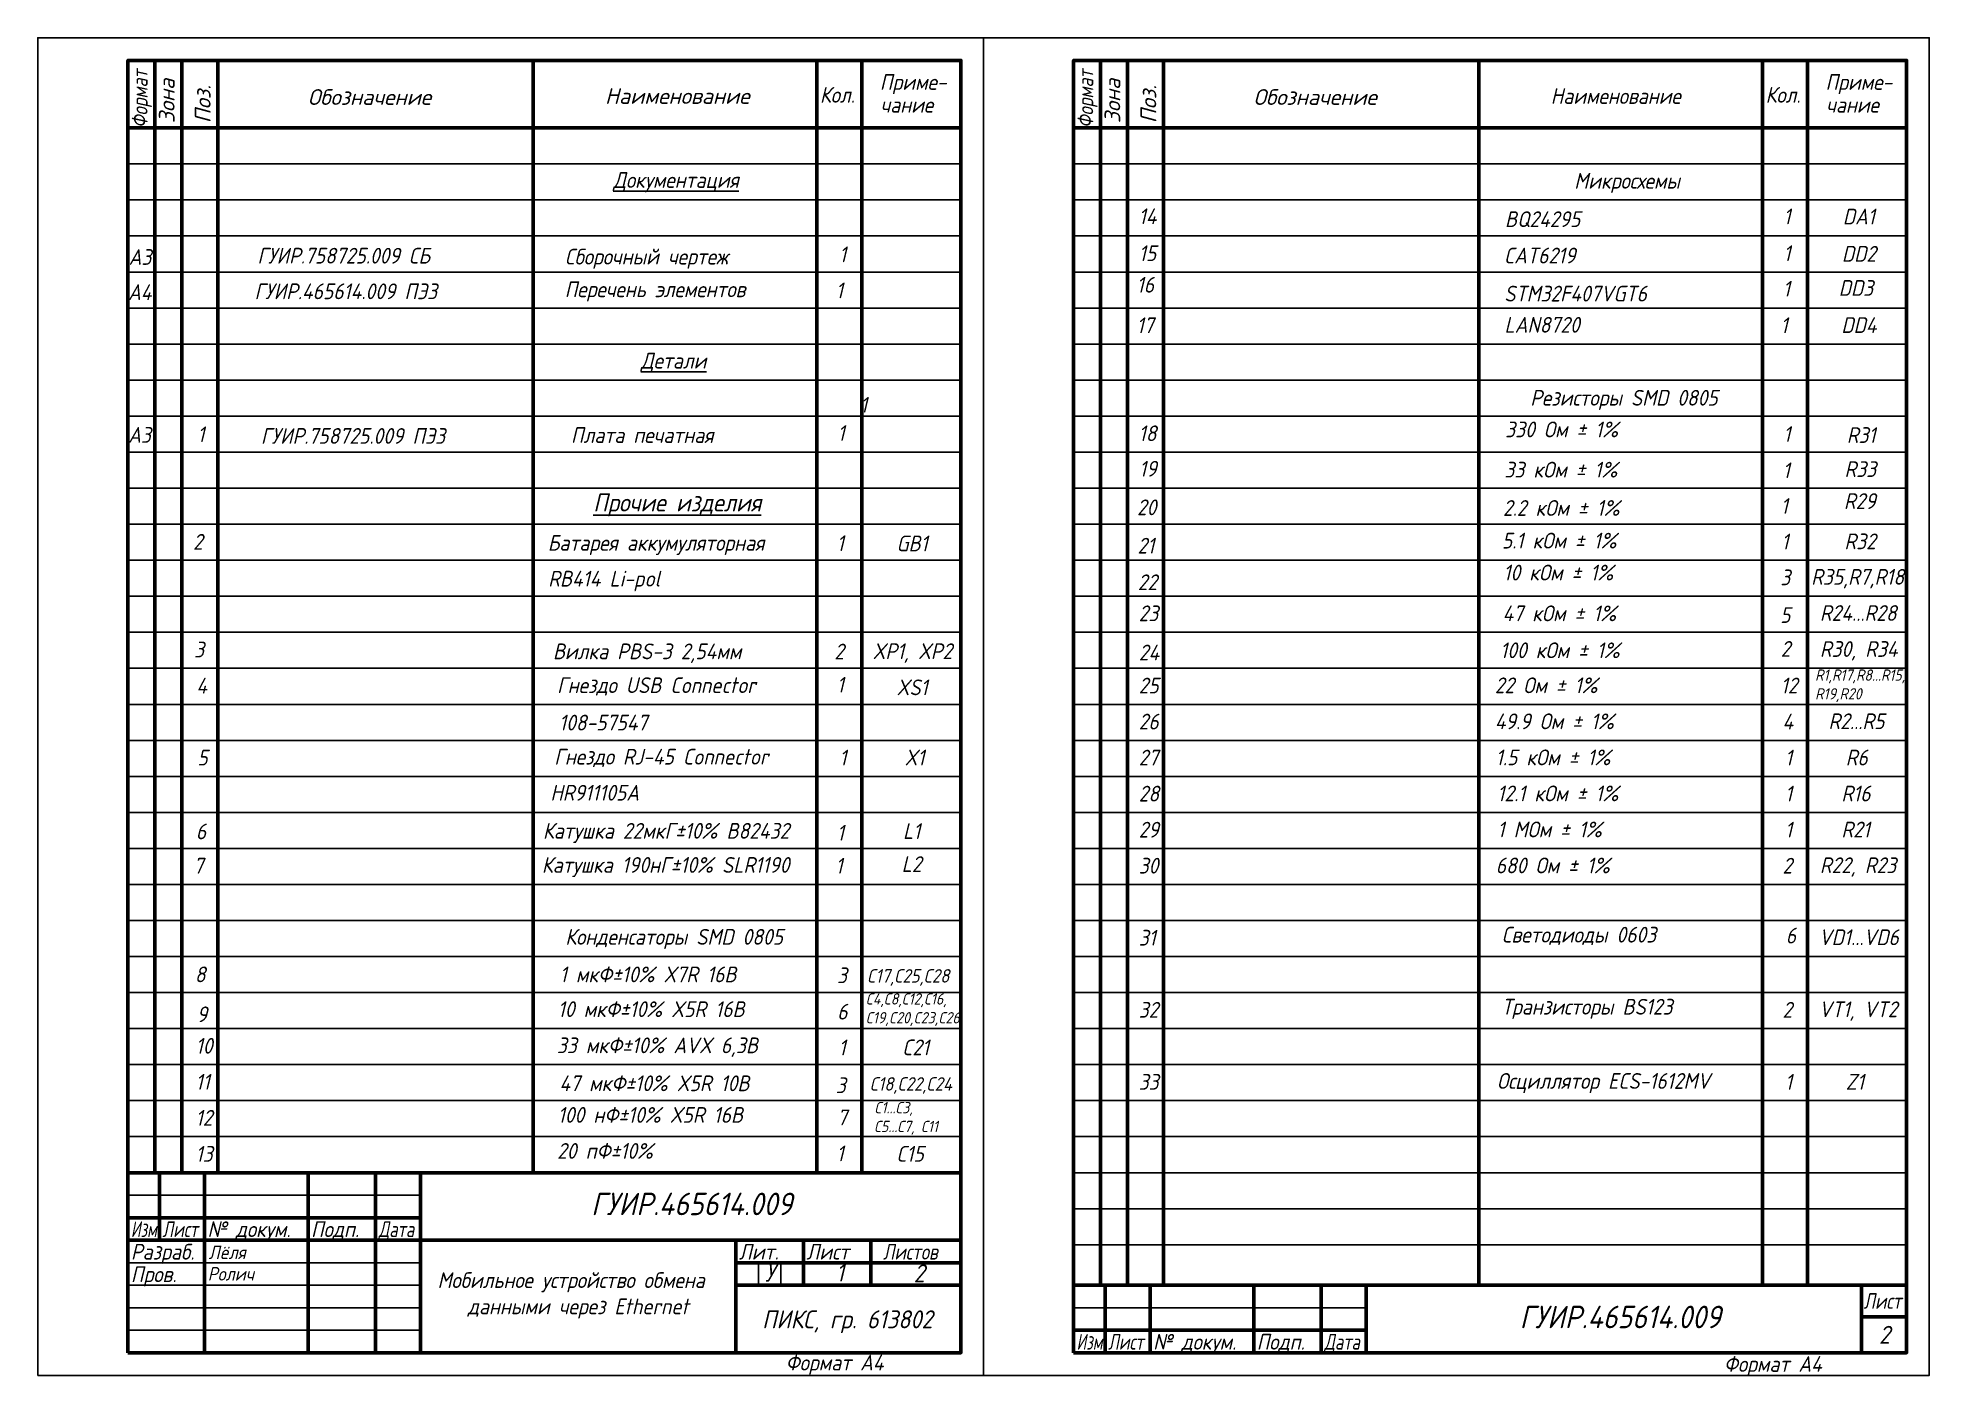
# Model space of a CAD drawing. Header units: millimetres. Extents: x 0 to 420, y 0 to 297.
import ezdxf

# ---------------------------------------------------------------- set-up
doc = ezdxf.new("R2010")
doc.units = ezdxf.units.MM
doc.header["$LTSCALE"] = 0.5
doc.layers.get('Defpoints').update_dxf_attribs({"color": 5})
doc.layers.add('текст', color=7, linetype='Continuous', lineweight=30)
doc.styles.get("Standard").update_dxf_attribs({"font": 'isocpeui.ttf', "width": 0.9})

msp = doc.modelspace()

# ---------------------------------------------------------------- linework, layer by layer
at = {"color": 7, "linetype": 'Continuous'}
for p, q in [((20, 292), (20, 277)), ((40, 292), (110, 292)), ((173, 292), (183, 292)), ((230, 292), (230, 277)), ((250, 292), (320, 292)), ((383, 292), (393, 292)), ((20, 35), (85, 35)), ((20, 30), (85, 30)), ((155, 30), (155, 25)), ((230, 10), (295, 10)), ((20, 5), (205, 5)), ((230, 5), (415, 5))]:
    msp.add_line(p, q, dxfattribs=at)
at = {"color": 7, "linetype": 'Continuous', "lineweight": 60}
for p, q in [((26, 292), (26, 45)), ((32, 45), (32, 292)), ((40, 292), (40, 45)), ((110, 292), (110, 45)), ((173, 45), (173, 292)), ((183, 292), (183, 45)), ((236, 292), (236, 20)), ((242, 20), (242, 292)), ((250, 292), (250, 20)), ((320, 292), (320, 20)), ((383, 20), (383, 292)), ((393, 292), (393, 20)), ((20, 277), (205, 277)), ((230, 277), (415, 277)), ((205, 45), (20, 45)), ((27, 45), (27, 30)), ((37, 5), (37, 45)), ((60, 45), (60, 5)), ((75, 5), (75, 45)), ((85, 45), (85, 5)), ((20, 35), (85, 35)), ((20, 30), (85, 30)), ((85, 30), (205, 30)), ((155, 5), (155, 30)), ((170, 30), (170, 20)), ((185, 20), (185, 30)), ((155, 25), (205, 25)), ((155, 20), (205, 20)), ((415, 20), (230, 20)), ((237, 20), (237, 5)), ((247, 5), (247, 20)), ((270, 20), (270, 5)), ((285, 5), (285, 20)), ((295, 20), (295, 5)), ((405, 5), (405, 20)), ((415, 13), (405, 13)), ((230, 10), (295, 10)), ((155, 5), (205, 5)), ((365, 5), (415, 5))]:
    msp.add_line(p, q, dxfattribs=at)
at = {"color": 7, "linetype": 'Continuous', "lineweight": -3}
for p, q in [((20, 269), (205, 269)), ((230, 269), (415, 269)), ((20, 261), (205, 261)), ((230, 261), (415, 261)), ((20, 253), (205, 253)), ((230, 253), (415, 253)), ((20, 245), (205, 245)), ((230, 245), (415, 245)), ((20, 237), (205, 237)), ((230, 237), (415, 237)), ((20, 229), (205, 229)), ((230, 229), (415, 229)), ((20, 221), (205, 221)), ((230, 221), (415, 221)), ((20, 213), (205, 213)), ((230, 213), (415, 213)), ((20, 205), (205, 205)), ((230, 205), (415, 205)), ((20, 197), (205, 197)), ((230, 197), (415, 197)), ((20, 189), (205, 189)), ((230, 189), (415, 189)), ((20, 181), (205, 181)), ((230, 181), (415, 181)), ((20, 173), (205, 173)), ((230, 173), (415, 173)), ((20, 165), (205, 165)), ((230, 165), (415, 165)), ((20, 157), (205, 157)), ((230, 157), (415, 157)), ((20, 149), (205, 149)), ((230, 149), (415, 149)), ((20, 141), (205, 141)), ((230, 141), (415, 141)), ((20, 133), (205, 133)), ((230, 133), (415, 133)), ((20, 125), (205, 125)), ((230, 125), (415, 125)), ((20, 117), (205, 117)), ((230, 117), (415, 117)), ((20, 109), (205, 109)), ((230, 109), (415, 109)), ((20, 101), (205, 101)), ((230, 101), (415, 101)), ((20, 93), (205, 93)), ((230, 93), (415, 93)), ((20, 85), (205, 85)), ((230, 85), (415, 85)), ((20, 77), (205, 77)), ((230, 77), (415, 77)), ((20, 69), (205, 69)), ((230, 69), (415, 69)), ((20, 61), (205, 61)), ((230, 61), (415, 61)), ((20, 53), (205, 53)), ((230, 53), (415, 53)), ((230, 45), (415, 45)), ((20, 40), (85, 40)), ((230, 37), (415, 37)), ((230, 29), (415, 29)), ((20, 25), (85, 25)), ((160, 20), (160, 25)), ((165, 25), (165, 20)), ((20, 20), (85, 20)), ((20, 15), (85, 15)), ((230, 15), (295, 15)), ((20, 10), (85, 10))]:
    msp.add_line(p, q, dxfattribs=at)
at = {"color": 7, "linetype": 'Continuous', "lineweight": 60}
for points in [[(20, 5), (205, 5), (205, 292), (20, 292)], [(230, 5), (415, 5), (415, 292), (230, 292)]]:
    msp.add_lwpolyline(points, close=True, dxfattribs=at)
at = {"layer": 'Defpoints'}
for points in [[(0, 0), (210, 0), (210, 297), (0, 297)], [(210, 0), (420, 0), (420, 297), (210, 297)]]:
    msp.add_lwpolyline(points, close=True, dxfattribs=at)

# ---------------------------------------------------------------- texts
at = {"color": 7, "linetype": 'Continuous', "width": 0.8}
for p in [(24.38, 277), (234.38, 277)]:
    msp.add_text('Формат', height=3.5, rotation=90, dxfattribs=at).set_placement(p)
at = {"color": 7, "linetype": 'Continuous'}
for s, p in [('Зона', (30.38, 278.04)), ('Поз.', (38.38, 278.04)), ('Зона', (240.38, 278.04)), ('Поз.', (248.38, 278.04))]:
    msp.add_text(s, height=3.5, rotation=90, dxfattribs=at).set_placement(p)
for s, p in [('Обозначение', (59.96, 282.1)), ('Наименование', (125.95, 282.33)), ('Обозначение', (269.96, 282.1))]:
    msp.add_text(s, height=3.5, dxfattribs=at).set_placement(p)
for s, width, p in [('Кол.', 0.9, (173.67, 282.59)), ('Приме-', 0.9, (186.98, 285.44)), ('Наименование', 0.9, (335.95, 282.33)), ('Кол.', 0.9, (383.67, 282.59)), ('Приме-', 0.9, (396.98, 285.44)), ('чание', 0.9, (187.11, 280.38)), ('чание', 0.9, (397.11, 280.38)), ('Изм.', 0.7, (20.67, 30.7)), ('Лист', 0.75, (27.67, 30.7)), ('№ докум.', 0.9, (37.67, 30.7)), ('Подп.', 0.9, (60.67, 30.7)), ('Дата', 0.75, (75.67, 30.7)), ('Разраб.', 0.9, (20.67, 25.7)), ('Лит.', 0.9, (155.67, 25.7)), ('Лист', 0.9, (170.67, 25.7)), ('Листов', 0.8, (187.67, 25.7)), ('Пров.', 0.9, (20.67, 20.7)), ('Лист', 0.8, (405.42, 14.77)), ('Изм.', 0.7, (230.67, 5.7)), ('Лист', 0.75, (237.67, 5.7)), ('№ докум.', 0.9, (247.67, 5.7)), ('Подп.', 0.9, (270.67, 5.7)), ('Дата', 0.75, (285.67, 5.7)), ('Формат А4', 0.9, (166.07, 1.08)), ('Формат А4', 0.9, (374.42, 0.77))]:
    msp.add_text(s, height=3.5, dxfattribs=dict(at, width=width)).set_placement(p)
at = {"attachment_point": 1}
for s, insert, char_height, width in [('{\\LДокументация}', (127.76, 267.18), 3.5, 57.129), ('Микросхемы', (341.18, 267), 3.5, 24.8363), ('BQ24295', (325.8, 258.48), 3.5, 21.3219), ('1', (387.65, 259.1), 3.5, 2.3478), ('{\\fISOCPEUR|b0|i1|c0|p34;DA1}', (400.82, 259.06), 3.5, 21.3219), ('Сборочный чертеж', (117.06, 250.16), 3.5, 57.129), ('1', (177.94, 250.67), 3.5, 2.3478), ('CAT6219', (325.57, 250.41), 3.5, 21.3219), ('1', (387.65, 250.93), 3.5, 2.3478), ('DD2', (400.62, 250.79), 3.5, 21.3219), ('1', (177.22, 242.67), 3.5, 2.3478), ('STM32F407VGT6', (325.64, 241.95), 3.5, 21.3219), ('1', (387.53, 243.04), 3.5, 2.3478), ('{\\fISOCPEUR|b0|i1|c0|p34;DD3}', (399.92, 243.21), 3.5, 21.3219), ('LAN8720', (325.69, 235.02), 3.5, 21.3219), ('1', (387, 234.92), 3.5, 2.3478), ('DD4', (400.5, 234.96), 3.5, 21.3219), ('{\\LДетали}', (133.9, 227.06), 3.5, 57.129), ('Резисторы SMD 0805', (331.42, 218.82), 3.5, 57.129), ('1', (177.6, 211), 3.5, 2.3478), ('{\\fISOCPEUR|b0|i1|c0|p34;1}', (387.62, 210.76), 3.5, 2.3478), ('R31', (401.71, 210.54), 3.5, 21.3219), ('{\\fISOCPEUR|b0|i1|c0|p34;1}', (387.48, 202.71), 3.5, 2.3478), ('R33', (401.2, 202.98), 3.5, 21.3219), ('{\\fISOCPEUR|b0|i1|c0|p34;1}', (387.05, 194.8), 3.5, 2.3478), ('R29', (401.07, 195.88), 3.5, 21.3219), ('Батарея аккумуляторная', (113.24, 186.61), 3.5, 85), ('1', (177.42, 186.54), 3.5, 2.3478), ('GB1', (190.68, 186.47), 3.5, 7.1362), ('{\\fISOCPEUR|b0|i1|c0|p34;1}', (387.2, 186.9), 3.5, 2.3478), ('R32', (401.18, 186.94), 3.5, 21.3219), ('RB414 Li-pol', (113.34, 178.65), 3.5, 26.0942), ('3', (386.94, 178.94), 3.5, 2.3478), ('R35,R7,R18', (393.8, 179.06), 3.5, 21.3219), ('5', (386.89, 170.57), 3.5, 2.3478), ('R24...R28', (395.73, 171.03), 3.5, 21.3219), ('Вилка PBS-3 2,54мм', (114.39, 162.51), 3.5, 57.502), ('2', (176.87, 162.47), 3.5, 2.3478), ('XP1, XP2', (185.37, 162.55), 3.5, 22.3148), ('R30, R34', (395.73, 163.03), 3.5, 21.3219), ('R1,R17,R8...R15,\\PR19,R20', (394.67, 156.75), 2.5, 11.9471), ('Гнездо USB Connector ', (115.31, 155), 3.5, 87), ('1', (177.42, 155.11), 3.5, 2.3478), ('XS1', (190.7, 154.52), 3.5, 8.1685), ('108-57547', (115.74, 146.7), 3.5, 20.722), ('4', (387.43, 146.92), 3.5, 2.3478), ('R2...R5', (397.63, 146.99), 3.5, 21.3219), ('5', (35.43, 138.92), 3.5, 2.3478), ('Гнездо RJ-45 Connector ', (114.68, 139.12), 3.5, 87), ('1', (178, 138.92), 3.5, 2.3478), ('X1', (192.48, 138.94), 3.5, 8.1685), ('{\\fISOCPEUR|b0|i1|c0|p34;1}', (388, 138.92), 3.5, 2.3478), ('R6', (401.47, 138.94), 3.5, 21.3219), ('HR911105А', (113.84, 131.12), 3.5, 94.1837), ('{\\fISOCPEUR|b0|i1|c0|p34;1}', (388, 130.92), 3.5, 2.3478), ('R16', (400.51, 130.95), 3.5, 21.3219), ('6', (35.09, 122.53), 3.5, 2.3478), ('Катушка 22мкГ%%P10% B82432', (112.16, 122.66), 3.5, 68.9187), ('1', (177.44, 122.24), 3.5, 2.3478), ('L1', (192.13, 122.6), 3.5, 16.0839), ('{\\fISOCPEUR|b0|i1|c0|p34;1}', (388, 122.92), 3.5, 2.3478), ('R21', (400.51, 122.95), 3.5, 21.3219), ('7', (34.57, 114.92), 3.5, 2.3478), ('Катушка 190нГ%%P10% SLR1190', (111.92, 115.09), 3.5, 68.9187), ('1', (177.14, 114.92), 3.5, 2.3478), ('L2', (191.83, 115.27), 3.5, 16.0839), ('2', (387.43, 114.92), 3.5, 2.3478), ('R22, R23', (395.73, 115.02), 3.5, 21.3219), ('Конденсаторы SMD 0805', (117.13, 99.12), 3.5, 50.8835), ('Светодиоды 0603', (325.11, 99.6), 3.5, 85.3156), ('6', (388.15, 99.4), 3.5, 2.3478), ('VD1...VD6', (395.5, 99.03), 3.5, 18.6799), ('8', (34.87, 90.78), 3.5, 2.3478), ('1 мкФ±10% X7R 16В', (115.9, 90.78), 3.5, 91.1332), ('3', (177.47, 90.58), 3.5, 2.3478), ('C17,С25,С28', (184.08, 90.2), 3, 26.7128), ('C4,С8,С12,С16,\\PC19,C20,C23,C26', (183.81, 84.83), 2.5, 18.7065), ('9', (35.28, 81.92), 3.5, 2.3478), ('10 мкФ±10% X5R 16В', (115.46, 83.06), 3.5, 91.1332), ('Транзисторы BS123', (325.1, 83.6), 3.5, 85.3156), ('2', (387.43, 82.92), 3.5, 2.3478), ('VT1, VT2', (395.5, 83.03), 3.5, 18.6799), ('10', (35.07, 74.92), 3.5, 2.3478), ('33 мкФ±10% AVX 6,3В', (115.25, 75.03), 3.5, 91.1332), ('{\\fISOCPEUR|b0|i1|c0|p34;1}', (177.82, 74.55), 3.5, 2.3478), ('C21', (191.93, 74.57), 3.5, 21.3219), ('11', (35.04, 66.93), 3.5, 2.3478), ('47 мкФ±10% X5R 10В', (115.83, 66.6), 3.5, 91.1332), ('3', (177.21, 66.17), 3.5, 2.3478), ('C18,С22,С24', (184.67, 66.21), 3, 26.7128), ('Осциллятор ECS-1612MV', (324.04, 67.12), 3.5, 70.7348), ('{\\fISOCPEUR|b0|i1|c0|p34;1}', (388, 66.92), 3.5, 2.3478), ('Z1', (401.47, 66.93), 3.5, 5.6256), ('12', (35.04, 58.93), 3.5, 2.3478), ('100 нФ±10% X5R 16В', (115.46, 59.58), 3.5, 91.1332), ('C1...С3, С5...С7, С11', (185.72, 60.69), 2.5, 18.7065), ('13', (35.04, 50.93), 3.5, 2.3478), ('20 пФ±10%', (115.32, 51.58), 3.5, 91.1332), ('C15', (190.62, 50.94), 3.5, 21.3219)]:
    msp.add_mtext(s, dxfattribs=dict(at, insert=insert, char_height=char_height, width=width))
at = {"lineweight": 60, "char_height": 3.5, "attachment_point": 1}
for s, insert in [('330 Ом %%P 1%', (325.84, 211.79)), ('33 кОм %%P 1%', (325.67, 202.86)), ('2.2 кОм %%P 1%', (325.35, 194.35)), ('5.1 кОм %%P 1%', (325.11, 187.1)), ('10 кОм %%P 1%', (325.45, 180.01)), ('47 кОм %%P 1%', (325.26, 170.95)), ('100 кОм %%P 1%', (324.73, 162.75)), ('22 Ом %%P 1%', (323.55, 154.97)), ('49.9 Ом %%P 1%', (323.55, 146.97)), ('1.5 кОм %%P 1%', (323.75, 138.97)), ('12.1 кОм %%P 1%', (324.09, 130.97)), ('1 МОм %%P 1%', (324.13, 122.97)), ('680 Ом %%P 1%', (323.75, 114.97))]:
    msp.add_mtext_dynamic_manual_height_columns(s, width=161.9787, gutter_width=12.5, heights=[0], dxfattribs=dict(at, insert=insert))
at = {"attachment_point": 1}
for s, width, heights, insert, char_height in [('{\\LПрочие изделия}', 71.4509, [5.2], (123.35, 195.82), 4), ('\\pi0.76034;Мобильное устройство обмена \\P\\pi7.4517;данными через Ethernet', 64.0195, [0], (88, 22.89), 3.5)]:
    msp.add_mtext_dynamic_manual_height_columns(s, width=width, gutter_width=50, heights=heights, dxfattribs=dict(at, insert=insert, char_height=char_height))
at = {"char_height": 3.5, "attachment_point": 1}
for s, insert in [('2', (387.02, 163.06)), ('12', (387.04, 154.93)), ('6', (177.51, 82.51)), ('7', (177.51, 59.03)), ('1', (177.37, 51.03))]:
    msp.add_mtext(s, dxfattribs=dict(at, insert=insert))
at = {"color": 0, "linetype": 'ByBlock', "lineweight": -2, "ltscale": 5, "attachment_point": 1}
for s, width, gutter_width, insert, char_height in [('ГУИР.465614.009', 96.4839, 1, (122.87, 40.56), 5), ('Лёля', 10.4749, 15, (37.92, 28.81), 3), ('Ролич', 19.4045, 15, (37.73, 24.04), 3), ('У', 6.4314, 15, (161.5, 24.78), 4), ('1', 6.4314, 15, (177.25, 24.84), 4), ('2', 6.4314, 15, (194.5, 24.66), 4), ('ПИКС, гр. 613802', 50.7173, 1, (160.85, 14.44), 4), ('ГУИР.465614.009', 96.4839, 1, (329.07, 15.46), 5), ('2', 6.4314, 15, (408.86, 11), 4)]:
    msp.add_mtext_dynamic_manual_height_columns(s, width=width, gutter_width=gutter_width, heights=[0], dxfattribs=dict(at, insert=insert, char_height=char_height))
at = {"layer": 'текст', "lineweight": 35, "char_height": 3.5, "attachment_point": 1}
for s, insert in [('{\\fISOCPEUR|b1|i1|c204|p34;14}', (244.47, 259.12)), ('{\\fISOCPEUR|b1|i1|c204|p34;А3}', (20.17, 250.08)), ('ГУИР.758725.009 СБ', (48.76, 250.37)), ('{\\fISOCPEUR|b1|i1|c204|p34;15}', (244.49, 250.92)), ('{\\fISOCPEUR|b1|i1|c204|p34;16}', (244.01, 243.92)), ('{\\fISOCPEUR|b1|i1|c204|p34;А4}', (20.04, 242.27)), ('ГУИР.{\\C0;465614}.009 ПЭ3', (48.12, 242.46)), ('{\\fISOCPEUR|b1|i1|c204|p34;Перечень элементов}', (117, 242.91)), ('{\\fISOCPEUR|b1|i1|c204|p34;17}', (244.01, 234.92)), ('1', (182.6, 217.27)), ('{\\fISOCPEUR|b1|i1|c204|p34;А3}', (20.06, 210.58)), ('{\\fISOCPEUR|b1|i1|c204|p34;1}', (35.44, 210.71)), ('ГУИР.758725.009 ПЭ3', (49.54, 210.35)), ('Плата печатная', (118.39, 210.54)), ('{\\fISOCPEUR|b1|i1|c204|p34;18}', (244.46, 210.93)), ('{\\fISOCPEUR|b1|i1|c204|p34;19}', (244.56, 203.07)), ('{\\fISOCPEUR|b1|i1|c204|p34;20}', (244.08, 194.49)), ('{\\fISOCPEUR|b1|i1|c204|p34;2}', (34.47, 186.83)), ('{\\fISOCPEUR|b1|i1|c204|p34;21}', (244.2, 185.98)), ('{\\fISOCPEUR|b1|i1|c204|p34;22}', (244.26, 177.86)), ('{\\fISOCPEUR|b1|i1|c204|p34;23}', (244.45, 170.96)), ('{\\fISOCPEUR|b1|i1|c204|p34;3}', (34.71, 162.92)), ('{\\fISOCPEUR|b1|i1|c204|p34;24}', (244.49, 162.26)), ('{\\fISOCPEUR|b1|i1|c204|p34;4}', (35.21, 154.89)), ('{\\fISOCPEUR|b1|i1|c204|p34;25}', (244.46, 154.92)), ('{\\fISOCPEUR|b1|i1|c204|p34;26}', (244.46, 146.92)), ('{\\fISOCPEUR|b1|i1|c204|p34;27}', (244.46, 138.92)), ('{\\fISOCPEUR|b1|i1|c204|p34;28}', (244.46, 130.92)), ('{\\fISOCPEUR|b1|i1|c204|p34;29}', (244.46, 122.92)), ('{\\fISOCPEUR|b1|i1|c204|p34;30}', (244.46, 114.92)), ('{\\fISOCPEUR|b1|i1|c204|p34;31}', (244.46, 98.92)), ('{\\fISOCPEUR|b1|i1|c204|p34;32}', (244.45, 82.92)), ('{\\fISOCPEUR|b1|i1|c204|p34;33}', (244.46, 66.92))]:
    msp.add_mtext_dynamic_manual_height_columns(s, width=69.2037, gutter_width=12.5, heights=[0], dxfattribs=dict(at, insert=insert))

doc.saveas('drawing.dxf')
